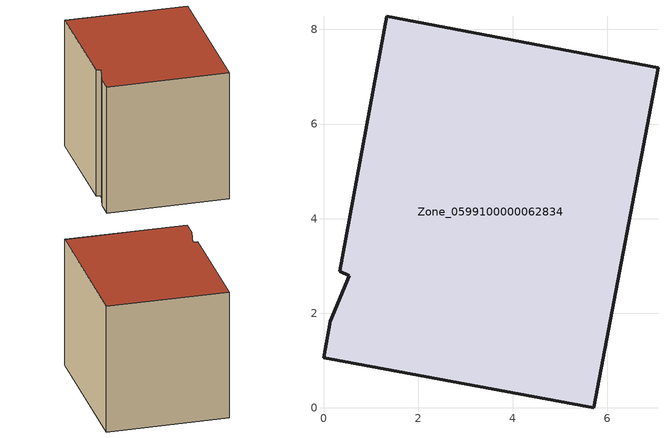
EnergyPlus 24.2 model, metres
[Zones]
Zone_0599100000062834
 floor ground (C_G): 1.34,8.28 7.07,7.19 5.71,0 0,1.06 0.14,1.83 0.55,2.79 0.34,2.89 z0
 wall outside (C_F): 7.07,7.19 1.34,8.28 0.34,2.89 0.55,2.79 0.14,1.83 0,1.06 5.71,0 7.07,7.19 z0:6.37
 roof outside (C_R): 0.55,2.79 0.14,1.83 0,1.06 5.71,0 7.07,7.19 1.34,8.28 0.34,2.89 z6.37
[BUILDING]
Pand.0599100000062834: North Axis=0; Terrain=City; Loads Convergence Tolerance Value=0.04; Temperature Convergence Tolerance Value=0.4; Solar Distribution=FullExterior; Maximum Number of Warmup Days=25; Minimum Number of Warmup Days=1
[Site:Location]
Rotterdam.The.Hague.AP_ZH_NLD Design_Conditions: Latitude=51.96; Longitude=4.45; Time Zone=1; Elevation=-4.5
[SITE:GROUNDTEMPERATURE:BUILDINGSURFACE]
18, 18, 18, 18, 18, 18, 18, 18, 18, 18, 18, 18
[MATERIAL] Thermal Absorptance=0.9; Solar Absorptance=0.7; Visible Absorptance=0.7
Name | Roughness | Thickness | Conductivity | Density | Specific Heat
G.TC.1946 | MediumSmooth | 0.15 | 1 | 540 | 1210
F.TC.1946 | Rough | 0.3 | 0.857143 | 1920 | 840
R.TC.1946 | MediumRough | 0.2 | 0.909091 | 1500 | 1000
[CONSTRUCTION]
C_G: G.TC.1946
C_F: F.TC.1946
C_R: R.TC.1946
[ZONE]
Zone_0599100000062834: Type=1; Multiplier=1; Ceiling Height=Autocalculate; Volume=Autocalculate; Floor Area=autocalculate; Part of Total Floor Area=Yes
[ZONEINFILTRATION:DESIGNFLOWRATE]
Infil_Zone_0599100000062834: Zone or ZoneList or Space or SpaceList=Zone_0599100000062834; Schedule=AlwaysOn; Design Flow Rate Calculation Method=Flow/Area; Flow Rate per Floor Area=0.003; Constant Term Coefficient=1; Temperature Term Coefficient=0; Velocity Term Coefficient=0; Velocity Squared Term Coefficient=0
[HVACTEMPLATE:ZONE:IDEALLOADSAIRSYSTEM]
Zone_0599100000062834: Maximum Heating Supply Air Temperature=50; Minimum Cooling Supply Air Temperature=13; Maximum Heating Supply Air Humidity Ratio=0.0156; Minimum Cooling Supply Air Humidity Ratio=0.0077; Heating Limit=NoLimit; Cooling Limit=NoLimit; Dehumidification Control Type=ConstantSensibleHeatRatio; Cooling Sensible Heat Ratio=0.7; Dehumidification Setpoint=60; Humidification Control Type=None; Humidification Setpoint=30; Outdoor Air Method=None; Outdoor Air Flow Rate per Person=0.00944; Outdoor Air Flow Rate per Zone Floor Area=0; Outdoor Air Flow Rate per Zone=0; Demand Controlled Ventilation Type=None; Outdoor Air Economizer Type=NoEconomizer; Heat Recovery Type=None; Sensible Heat Recovery Effectiveness=0.7; Latent Heat Recovery Effectiveness=0.65
[ZONECONTROL:THERMOSTAT]
ThermostatControl_Zone_0599100000062834: Zone or ZoneList=Zone_0599100000062834; Control Type Schedule=DualSetpointControlType; Control 1=Thermostat_Zone_0599100000062834; Temperature Difference Between Cutout And Setpoint=0
[THERMOSTATSETPOINT:DUALSETPOINT]
Thermostat_Zone_0599100000062834: Heating Setpoint Temperature Schedule=HeatingSetpoint_Zone_0599100000062834; Cooling Setpoint Temperature Schedule=CoolingSetpoint_Zone_0599100000062834
[SCHEDULE:COMPACT]
HeatingSetpoint_Zone_0599100000062834: Through: 12/31, For: AllDays, Until: 24:00, 21
CoolingSetpoint_Zone_0599100000062834: Through: 12/31, For: AllDays, Until: 24:00, 24
DualSetpointControlType: Through: 12/31, For: AllDays, Until: 24:00, 4
AlwaysOn: Through: 12/31, For: AllDays, Until: 24:00, 1
